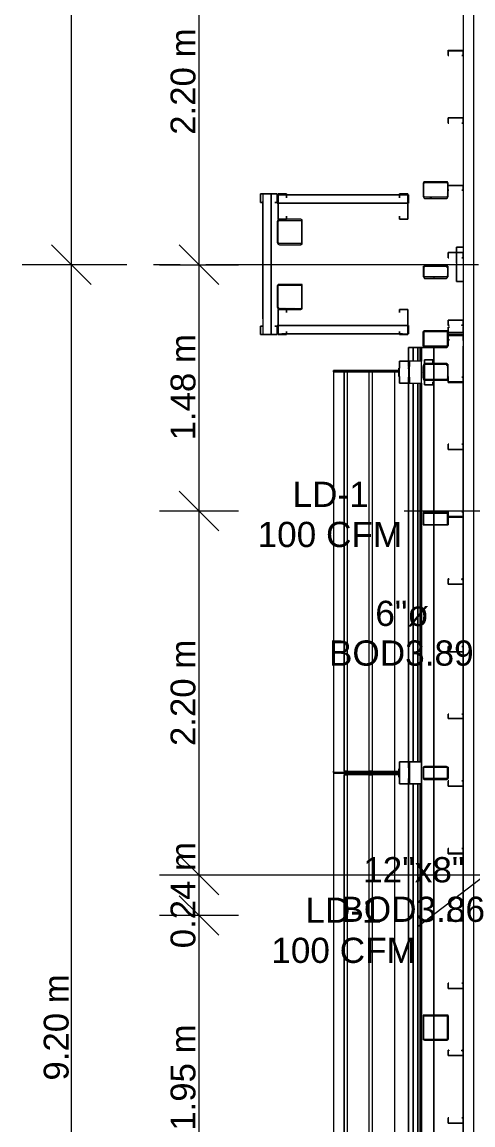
# Model space of a CAD drawing. Header units: metres. Extents: x -2 to 237, y -8 to 52.
# Drawn here: x 4.72 to 7.44, y 36.2 to 42.85 of the extents above; entities that cross this region are included whole.
import ezdxf

# ---------------------------------------------------------------- set-up
doc = ezdxf.new("R2010")
doc.units = ezdxf.units.M
doc.layers.add('HVAC - Ductos', color=5, linetype='Continuous', lineweight=0)
doc.layers.add('PDF_Text', color=7, linetype='Continuous', lineweight=0)
doc.layers.add('PDF_Geometry', color=7, linetype='Continuous', lineweight=0, true_color=0xaaaaaa)
doc.layers.add('PDF_Solid Fills', color=7, linetype='Continuous', lineweight=0, true_color=0xffffff)
doc.styles.add('PDF Helvetica', font='')
doc.styles.get('PDF Helvetica').set_extended_font_data('Helvetica')

msp = doc.modelspace()

# ---------------------------------------------------------------- hatches: boundary and pattern name
at = {"layer": 'PDF_Solid Fills', "lineweight": 0, "transparency": 33554559}
for points in [[(7.2887, 41.7959), (7.2933, 41.8875), (7.1467, 41.8875), (7.1421, 41.8829), (7.1421, 41.8005), (7.1467, 41.805), (7.1512, 41.8829), (7.2887, 41.8829), (7.2841, 41.8005), (7.1512, 41.7959), (7.1512, 41.8005), (7.1467, 41.8005), (7.1467, 41.7913), (7.1512, 41.7913), (7.2841, 41.7867), (7.2841, 41.7913)], [(6.4045, 41.5118), (6.4136, 41.5118), (6.4136, 41.663), (6.267, 41.663), (6.2624, 41.6538), (6.2624, 41.521), (6.267, 41.5256), (6.2716, 41.6538), (6.4091, 41.6538), (6.4091, 41.5164), (6.2716, 41.521), (6.267, 41.521), (6.267, 41.5118), (6.2762, 41.5118), (6.4045, 41.5072)], [(7.1421, 41.3194), (7.1467, 41.324), (7.1512, 41.3789), (7.2841, 41.3789), (7.2887, 41.3743), (7.2841, 41.3194), (7.1512, 41.3148), (7.1512, 41.3194), (7.1467, 41.3194), (7.1467, 41.3102), (7.1512, 41.3102), (7.2653, 41.3056), (7.2658, 41.3056), (7.2658, 41.3102), (7.2887, 41.3148), (7.2933, 41.3789), (7.2887, 41.3835), (7.1467, 41.3835), (7.1421, 41.3743)], [(7.2887, 40.8979), (7.2933, 40.9895), (7.1467, 40.9895), (7.1421, 40.9849), (7.1421, 40.9025), (7.1467, 40.9071), (7.1512, 40.9849), (7.2887, 40.9849), (7.2841, 40.9025), (7.1512, 40.8979), (7.1512, 40.9025), (7.1467, 40.9025), (7.1467, 40.8933), (7.1558, 40.8933), (7.2841, 40.8887), (7.2841, 40.8933)], [(7.2933, 40.7879), (7.2887, 40.7925), (7.1467, 40.7925), (7.1421, 40.7833), (7.1421, 40.7009), (7.1467, 40.7054), (7.1512, 40.7879), (7.2841, 40.7879), (7.2887, 40.7833), (7.2841, 40.7009), (7.1512, 40.6963), (7.1512, 40.7009), (7.1467, 40.7009), (7.1467, 40.6917), (7.2887, 40.6963)]]:
    msp.add_hatch(color=256, dxfattribs=at).paths.add_polyline_path(points)
h = msp.add_hatch(color=256, dxfattribs=at)
h.paths.add_polyline_path([(6.267, 41.1316), (6.267, 41.1224), (6.2762, 41.1224), (6.4045, 41.1178), (6.4045, 41.1224), (6.3999, 41.127), (6.2716, 41.1316)])
h.paths.add_polyline_path([(6.4045, 41.127), (6.4136, 41.1224), (6.4136, 41.269), (6.267, 41.269), (6.2624, 41.2644), (6.2624, 41.1316), (6.267, 41.1361), (6.2716, 41.2644), (6.4091, 41.2644)])
h = msp.add_hatch(color=256, dxfattribs=at)
h.paths.add_polyline_path([(7.2887, 39.8945), (7.2933, 39.8899), (7.2933, 39.8945)])
h.paths.add_polyline_path([(7.2841, 39.8257), (7.2933, 39.8212), (7.2933, 39.8212), (7.2933, 39.8853), (7.2887, 39.8853)])
h.paths.add_polyline_path([(7.1467, 39.8853), (7.1421, 39.8853), (7.1421, 39.8212), (7.1422, 39.8212), (7.1512, 39.8257), (7.1467, 39.8257)])
h.paths.add_polyline_path([(7.1467, 39.8899), (7.1467, 39.8945), (7.1421, 39.8945)])
h.paths.add_polyline_path([(7.2841, 39.8899), (7.2841, 39.8945), (7.1512, 39.8945)])
h = msp.add_hatch(color=256, dxfattribs=at)
h.paths.add_polyline_path([(7.1467, 38.3596), (7.2841, 38.3642), (7.1421, 38.3642), (7.1421, 38.2909)])
h.paths.add_polyline_path([(7.1512, 38.2909), (7.2835, 38.2863), (7.2841, 38.2863), (7.2841, 38.2909)])
h.paths.add_polyline_path([(7.2887, 38.2909), (7.2933, 38.3642), (7.2887, 38.3642)])
h = msp.add_hatch(color=256, dxfattribs=at)
h.paths.add_polyline_path([(7.2887, 36.866), (7.2933, 36.8614), (7.2933, 36.866)])
h.paths.add_polyline_path([(7.2841, 36.8614), (7.2841, 36.866), (7.1512, 36.866)])
h.paths.add_polyline_path([(7.1467, 36.8568), (7.1421, 36.8568), (7.1421, 36.7194)])
h.paths.add_polyline_path([(7.2933, 36.8568), (7.2887, 36.8568), (7.2887, 36.7194)])
h.paths.add_polyline_path([(7.1467, 36.8614), (7.1467, 36.866), (7.1421, 36.866)])
h.paths.add_polyline_path([(7.2841, 36.7148), (7.2841, 36.7194), (7.1512, 36.7194)])

# ---------------------------------------------------------------- linework, layer by layer
at = {"layer": 'HVAC - Ductos', "color": 252, "lineweight": 0, "true_color": 0x939598}
for points in [[(5.0208, 8.9639), (5.0208, 13.8021), (5.0208, 22.9975), (5.0208, 32.1928), (5.0208, 41.3881), (5.0208, 46.2263)], [(5.7905, 8.9639), (5.7905, 11.4426), (5.7905, 13.8021), (5.7905, 15.2041), (5.7905, 17.2109), (5.7905, 17.9806), (5.7905, 20.1706), (5.7905, 21.6733), (5.7905, 22.9975), (5.7905, 24.3169), (5.7905, 26.255), (5.7905, 28.5137), (5.7905, 30.7083), (5.7905, 32.1928), (5.7905, 33.3061), (5.7905, 35.5145), (5.7905, 37.4662), (5.7905, 37.7091), (5.7905, 39.9037), (5.7905, 41.3881), (5.7905, 43.5873), (5.7905, 46.2263)], [(4.9017, 41.5072), (5.0208, 41.3881), (5.1399, 41.269)], [(5.6714, 41.5072), (5.7905, 41.3881), (5.9097, 41.269)], [(5.259, 41.3881), (5.0208, 41.3881), (4.7825, 41.3881)], [(5.5522, 41.3881), (5.7905, 41.3881), (6.0288, 41.3881)], [(5.6714, 40.0228), (5.7905, 39.9037), (5.9097, 39.7845)], [(6.0288, 39.9037), (5.7905, 39.9037), (5.5522, 39.9037)], [(5.6714, 37.8282), (5.7905, 37.7091), (5.9097, 37.5899)], [(5.6714, 37.5853), (5.7905, 37.4662), (5.9097, 37.3471)], [(6.0288, 37.4662), (5.7905, 37.4662), (5.5522, 37.4662)]]:
    msp.add_lwpolyline(points, dxfattribs=at)
at = {"layer": 'HVAC - Ductos', "lineweight": 0}
for points in [[(7.5499, 39.9037), (7.0275, 39.9037)], [(8.1134, 37.7091), (5.7905, 37.7091), (5.5522, 37.7091)], [(7.5178, 37.7091), (7.11, 37.3975)]]:
    msp.add_lwpolyline(points, dxfattribs=at)
at = {"layer": 'PDF_Geometry', "lineweight": 0}
for points in [[(11.0823, 46.5196), (10.6791, 46.5196), (10.2714, 46.5196), (9.8682, 46.5196), (9.4604, 46.5196), (9.0572, 46.5196), (8.6495, 46.5196), (8.2417, 46.5196), (7.3849, 46.5196), (7.3849, 46.4554), (7.3849, 46.4416), (7.3849, 8.7485), (7.3849, 8.7302), (7.3849, 8.6661), (8.2417, 8.6661), (8.6495, 8.6661), (9.0527, 8.6661)], [(7.2933, 42.6756), (7.2933, 42.6756)], [(7.3849, 42.6756), (7.3849, 42.6756)], [(7.2979, 42.6481), (7.2979, 42.6481)], [(7.3757, 42.6481), (7.3757, 42.6481)], [(7.2933, 42.2724), (7.2933, 42.2724)], [(7.2933, 42.2724), (7.2933, 42.2724)], [(7.3849, 42.2724), (7.3849, 42.2724)], [(7.3849, 42.2724), (7.3849, 42.2724)], [(7.2979, 42.2403), (7.2979, 42.2403)], [(7.3757, 42.2403), (7.3757, 42.2403)], [(7.2796, 41.8829), (7.2841, 41.8875)], [(6.1754, 41.8142), (6.2258, 41.8142)], [(6.1754, 41.8142), (6.2258, 41.8142), (6.2258, 40.9666)], [(6.1754, 41.8142), (6.2258, 41.8142)], [(6.1754, 41.8142), (6.2258, 41.8142), (6.2258, 40.9666)], [(6.1754, 41.8142), (6.2258, 41.8142)], [(6.1754, 41.8142), (6.2258, 41.8142), (6.2258, 40.9666)], [(6.1754, 41.8142), (6.2258, 41.8142)], [(6.1754, 41.8142), (6.2258, 41.8142), (6.2258, 40.9666)], [(6.2258, 41.8142), (6.2258, 40.9666)], [(6.2258, 41.8142), (6.2258, 40.9666)], [(6.2258, 41.8142), (6.2258, 40.9666)], [(6.2258, 41.8142), (6.2258, 40.9666)], [(7.0459, 41.8096), (7.0001, 41.8096), (6.3174, 41.8096), (6.267, 41.8096), (6.2624, 41.8096)], [(7.0459, 41.8096), (7.0001, 41.8096), (6.3174, 41.8096), (6.267, 41.8096), (6.2624, 41.8096)], [(6.2624, 41.7592), (6.2624, 41.8096)], [(7.0459, 41.8096), (7.0001, 41.8096), (6.3174, 41.8096), (6.267, 41.8096), (6.2624, 41.8096)], [(6.4777, 41.8096), (6.3174, 41.8096), (6.3037, 41.8096)], [(7.0184, 41.8096), (7.0001, 41.8096), (6.4777, 41.8096)], [(7.0505, 41.8096), (7.055, 41.8096), (7.0505, 41.8096), (7.055, 41.8096), (7.0505, 41.8096), (7.055, 41.8096), (7.055, 41.7592), (7.0505, 41.7592), (7.055, 41.7592), (7.055, 41.8096), (7.055, 41.7592), (7.0505, 41.7592), (7.055, 41.7592), (7.055, 41.805), (7.055, 41.7592), (7.0505, 41.7592), (7.055, 41.7592), (7.055, 41.805), (7.055, 41.7592), (7.0505, 41.7592), (7.055, 41.7592), (7.055, 41.805)], [(7.2933, 41.8646), (7.2933, 41.8646)], [(7.2933, 41.8646), (7.2933, 41.8646)], [(7.2933, 41.8371), (7.2933, 41.8646)], [(7.2979, 41.8371), (7.2979, 41.8371)], [(7.3757, 41.8371), (7.3757, 41.8371)], [(7.3849, 41.8646), (7.3849, 41.8646)], [(7.3849, 41.8646), (7.3849, 41.8646)], [(6.2258, 41.7409), (6.2258, 41.7592)], [(6.2258, 41.7409), (6.2258, 41.1361)], [(6.2624, 41.7592), (6.2624, 41.7638)], [(6.2624, 41.7592), (6.2624, 41.7638)], [(6.2624, 41.7592), (6.2624, 41.7638)], [(6.2624, 41.7592), (6.2624, 41.7638)], [(6.2624, 41.7592), (6.2624, 41.7638)], [(7.0459, 41.7592), (6.267, 41.7592), (6.2624, 41.7592)], [(7.0459, 41.7592), (6.267, 41.7592), (6.2624, 41.7592)], [(7.0459, 41.7592), (6.267, 41.7592), (6.2624, 41.7592)], [(7.0459, 41.7592), (6.267, 41.7592), (6.2624, 41.7592)], [(7.0459, 41.7592), (6.267, 41.7592), (6.2624, 41.7592)], [(7.0459, 41.7592), (6.267, 41.7592), (6.2624, 41.7592)], [(7.0459, 41.7592), (6.267, 41.7592), (6.2624, 41.7592)], [(7.0459, 41.7592), (6.267, 41.7592), (6.2624, 41.7592)], [(6.3037, 41.7592), (6.3266, 41.7592)], [(6.8672, 41.7592), (6.3266, 41.7592)], [(6.4549, 41.7592), (6.4777, 41.7592)], [(7.0184, 41.7592), (6.4777, 41.7592)], [(7.1833, 41.7867), (7.1925, 41.7959)], [(6.2258, 41.6401), (6.2258, 41.6584)], [(6.2258, 41.6401), (6.2258, 41.0628)], [(6.2762, 41.663), (6.267, 41.6584), (6.2624, 41.6492), (6.2624, 41.521), (6.267, 41.5118), (6.2762, 41.5072), (6.4045, 41.5072), (6.4136, 41.5118), (6.4136, 41.521), (6.4136, 41.6492), (6.4136, 41.6584), (6.4045, 41.663), (6.3174, 41.663)], [(6.4045, 41.5072), (6.4136, 41.521)], [(7.3437, 41.411), (7.3437, 41.4065), (7.3437, 41.4019), (7.3437, 41.3973), (7.3437, 41.4019), (7.3437, 41.4065), (7.3437, 41.411), (7.3437, 41.4614), (7.3437, 41.4935), (7.3437, 41.4614), (7.3437, 41.2873), (7.3437, 41.3698), (7.3437, 41.3743), (7.3437, 41.3789), (7.3437, 41.3835), (7.3437, 41.3789), (7.3437, 41.3743), (7.3437, 41.3698)], [(7.2979, 41.4293), (7.2979, 41.4293)], [(7.3757, 41.4293), (7.3757, 41.4293)], [(6.3083, 41.3881), (5.8317, 41.3881)], [(7.4765, 41.3881), (6.3083, 41.3881)], [(7.1421, 41.3789), (7.1421, 41.3698), (7.1421, 41.3194), (7.1421, 41.3148)], [(7.2887, 41.3835), (7.2841, 41.3835), (7.1512, 41.3835), (7.1467, 41.3835)], [(7.2887, 41.3743), (7.2841, 41.3789), (7.1512, 41.3789), (7.1467, 41.3743)], [(7.1467, 41.3698), (7.1467, 41.3194)], [(7.2796, 41.3789), (7.2841, 41.3835)], [(7.2887, 41.3698), (7.2887, 41.3194)], [(7.2933, 41.3148), (7.2933, 41.3194), (7.2933, 41.3698), (7.2933, 41.3789)], [(7.1467, 41.3148), (7.1512, 41.3148), (7.2841, 41.3148), (7.2887, 41.3148)], [(7.1467, 41.3102), (7.1512, 41.3056), (7.2841, 41.3056), (7.2887, 41.3102)], [(7.2062, 41.3056), (7.2108, 41.3148)], [(6.2624, 41.2461), (6.267, 41.2507)], [(6.2807, 41.2644), (6.2853, 41.269)], [(6.2624, 41.0216), (6.267, 41.0216), (7.0459, 41.0216)], [(6.2624, 41.0216), (6.267, 41.0216), (7.0459, 41.0216)], [(6.2624, 41.017), (6.2624, 41.0216)], [(6.2624, 41.017), (6.2624, 41.0216)], [(6.2624, 41.0216), (6.267, 41.0216), (7.0459, 41.0216)], [(6.2624, 41.0216), (6.267, 41.0216), (7.0459, 41.0216)], [(6.2624, 41.017), (6.2624, 41.0216)], [(6.2624, 41.017), (6.2624, 41.0216)], [(6.2624, 40.9712), (6.2624, 41.0216)], [(6.2624, 41.017), (6.2624, 41.0216)], [(6.2624, 41.0216), (6.267, 41.0216), (7.0459, 41.0216)], [(6.2624, 41.0216), (6.267, 41.0216), (7.0459, 41.0216)], [(6.3266, 41.0216), (6.3037, 41.0216)], [(6.3266, 41.0216), (6.8672, 41.0216)], [(6.4777, 41.0216), (6.4549, 41.0216)], [(6.4777, 41.0216), (7.0184, 41.0216)], [(7.0505, 41.0216), (7.055, 41.0216)], [(7.0505, 41.0216), (7.055, 41.0216)], [(7.0505, 41.0216), (7.055, 41.0216)], [(7.0505, 41.0216), (7.055, 41.0216)], [(7.0505, 41.0216), (7.055, 41.0216)], [(7.0505, 41.0216), (7.055, 41.0216)], [(7.055, 41.0216), (7.055, 40.9712)], [(7.055, 41.0216), (7.055, 40.9712)], [(7.055, 41.0216), (7.055, 40.9712)], [(7.055, 41.0216), (7.055, 40.9712)], [(7.2933, 41.0536), (7.2933, 41.0536)], [(7.2933, 41.0536), (7.2933, 41.0536)], [(7.3024, 41.0124), (7.3024, 41.0124)], [(7.3803, 41.0124), (7.3803, 41.0124)], [(7.3849, 41.0536), (7.3849, 41.0536)], [(7.3849, 41.0536), (7.3849, 41.0536)], [(6.2258, 40.9666), (6.1754, 40.9666)], [(6.2258, 40.9666), (6.1754, 40.9666)], [(6.2258, 40.9666), (6.1754, 40.9666)], [(6.2258, 40.9666), (6.1754, 40.9666)], [(6.2624, 40.9712), (6.267, 40.9712), (6.3174, 40.9712), (7.0001, 40.9712), (7.0459, 40.9712)], [(6.2624, 40.9712), (6.267, 40.9712), (6.3174, 40.9712), (7.0001, 40.9712), (7.0459, 40.9712)], [(6.2624, 40.9712), (6.267, 40.9712), (6.3174, 40.9712), (7.0001, 40.9712), (7.0459, 40.9712)], [(6.2624, 40.9712), (6.267, 40.9712), (6.3174, 40.9712), (7.0001, 40.9712), (7.0459, 40.9712)], [(6.2624, 40.9712), (6.267, 40.9712), (6.3174, 40.9712), (7.0001, 40.9712), (7.0459, 40.9712)], [(6.3037, 40.9712), (6.3174, 40.9712), (6.4777, 40.9712)], [(6.4777, 40.9712), (7.0001, 40.9712), (7.0184, 40.9712)], [(7.0505, 40.9712), (7.055, 40.9712)], [(7.0505, 40.9712), (7.055, 40.9712)], [(7.0505, 40.9712), (7.055, 40.9712)], [(7.2933, 40.962), (7.2933, 40.9803), (7.2887, 40.9895), (7.2841, 40.9895), (7.1512, 40.9895), (7.1467, 40.9895), (7.1421, 40.9803), (7.1421, 40.9025), (7.1467, 40.8933), (7.1512, 40.8887), (7.2841, 40.8887), (7.2887, 40.8933), (7.2933, 40.9025), (7.2933, 40.9345)], [(7.2933, 40.9803), (7.2933, 40.9803)], [(7.2933, 40.9803), (7.2933, 40.9803)], [(7.2933, 40.9666), (7.3849, 40.9666), (7.3849, 40.962), (7.3849, 40.9345), (7.3849, 40.962), (7.2933, 40.962), (7.2933, 40.9345)], [(7.2933, 40.9666), (7.2933, 40.9666)], [(7.2933, 40.962), (7.2933, 40.962)], [(7.3849, 40.9803), (7.3849, 40.9803)], [(7.3849, 40.9803), (7.3849, 40.9803)], [(7.3849, 40.962), (7.3849, 40.962)], [(7.1925, 40.8887), (7.1192, 40.8887), (7.055, 40.8887), (7.055, 40.8154)], [(7.3024, 40.9345), (7.3024, 40.9345)], [(7.3803, 40.9345), (7.3803, 40.9345)], [(6.6014, 40.7513), (6.6014, 40.7421), (6.6014, 40.7513), (6.6014, 40.7421), (6.606, 40.7421), (6.6106, 40.7421), (6.6198, 40.7421), (6.6335, 40.7421), (6.6473, 40.7421), (6.6656, 40.7421), (6.9955, 40.7421), (6.9955, 40.7146), (6.9955, 40.7421)], [(6.6656, 40.7513), (6.6473, 40.7513), (6.6335, 40.7513), (6.6198, 40.7513), (6.6106, 40.7513), (6.606, 40.7513), (6.6014, 40.7513), (6.606, 40.7513), (6.6106, 40.7513), (6.6198, 40.7513), (6.6335, 40.7513), (6.6473, 40.7513), (6.6656, 40.7513), (6.9955, 40.7513)], [(6.6656, 40.7421), (6.6473, 40.7421), (6.6335, 40.7421), (6.6198, 40.7421), (6.6106, 40.7421), (6.606, 40.7421), (6.6014, 40.7421), (6.6014, 38.323), (6.606, 38.323), (6.6106, 38.323), (6.6198, 38.323), (6.6335, 38.323), (6.6473, 38.323), (6.6656, 38.323), (6.6656, 38.3276), (6.6473, 38.3276), (6.6335, 38.3276), (6.6198, 38.3276), (6.6106, 38.3276), (6.606, 38.3276), (6.6014, 38.3276), (6.6014, 38.3367), (6.606, 38.3367)], [(6.684, 40.7421), (6.684, 38.3367), (6.6656, 38.3367), (6.6656, 40.7421), (6.6656, 38.323), (6.9955, 38.323), (6.9955, 38.3276), (6.9955, 38.323), (6.9955, 38.3276), (6.9955, 38.323)], [(6.6656, 38.3367), (6.6656, 40.7421), (6.6656, 38.3367)], [(6.6656, 38.3367), (6.6656, 40.7421), (6.6656, 38.3367)], [(6.8351, 40.7421), (6.8351, 38.3367), (6.8168, 38.3367), (6.8168, 40.7421)], [(6.9725, 38.3367), (6.9725, 40.7421)], [(7.0001, 40.7146), (6.9955, 40.7146), (6.9955, 40.7238), (6.9955, 40.7146), (6.9955, 40.765), (6.9955, 40.7604), (6.9955, 40.765), (7.0001, 40.765), (7.0001, 40.7742)], [(7.0001, 40.765), (6.9955, 40.765), (6.9955, 40.7604)], [(7.0596, 40.6734), (7.133, 40.6734), (7.133, 40.8062), (7.0596, 40.8062), (7.055, 40.8062), (7.055, 40.6734), (7.0505, 40.6734), (7.0001, 40.6734), (7.0001, 40.8062), (7.0505, 40.8062), (7.055, 40.8062), (7.055, 40.7742), (7.055, 40.8062)], [(7.055, 40.6734), (7.055, 40.71), (7.055, 40.6734), (7.0596, 40.6734), (7.133, 40.6734), (7.133, 40.8062), (7.0596, 40.8062)], [(7.055, 40.8062), (7.055, 40.8062)], [(7.055, 40.8062), (7.055, 40.8062)], [(7.055, 40.8062), (7.055, 40.8062)], [(7.055, 40.8062), (7.055, 40.8062)], [(7.055, 40.8062), (7.055, 40.8062)], [(7.0596, 40.71), (7.0596, 40.6734), (7.0596, 40.8062), (7.0596, 40.7742)], [(7.0596, 40.8062), (7.0596, 40.8062)], [(7.0596, 40.8062), (7.0596, 40.8062)], [(7.133, 40.7146), (7.133, 40.765), (7.133, 40.7742), (7.133, 40.765), (7.133, 40.7146), (7.133, 40.71), (7.133, 40.7054), (7.133, 40.71)], [(7.2933, 40.71), (7.2933, 40.7787), (7.2887, 40.7879), (7.2841, 40.7925), (7.1512, 40.7925), (7.1467, 40.7879), (7.1421, 40.7787), (7.1421, 40.7009), (7.1467, 40.6917), (7.1512, 40.6917), (7.2841, 40.6917), (7.2887, 40.6917), (7.2933, 40.7009)], [(7.1421, 40.7375), (7.1467, 40.7467)], [(7.1879, 40.7879), (7.1925, 40.7925)], [(7.2887, 40.7879), (7.2841, 40.7925), (7.2062, 40.7925)], [(7.2841, 40.7879), (7.2062, 40.7879)], [(7.2887, 40.7787), (7.2887, 40.7009), (7.2841, 40.6963), (7.2062, 40.6963)], [(7.2887, 40.7833), (7.2841, 40.7833)], [(7.2887, 40.765), (7.2933, 40.7696)], [(7.2933, 40.6963), (7.2933, 40.7009), (7.2933, 40.6825), (7.2933, 40.71), (7.2933, 40.7787), (7.2933, 40.7879)], [(6.9955, 40.7284), (6.9955, 40.7375)], [(7.0001, 40.71), (7.0001, 40.7146), (6.9955, 40.7146), (6.9955, 40.7238)], [(7.133, 40.71), (7.133, 40.71)], [(7.2062, 40.6917), (7.2841, 40.6917), (7.2887, 40.6917)], [(7.2154, 40.6917), (7.22, 40.6963)], [(7.2933, 40.6825), (7.2933, 40.6825)], [(7.2979, 40.71), (7.2979, 40.71)], [(7.3757, 40.71), (7.3757, 40.71)], [(7.3849, 40.6825), (7.3849, 40.6825)], [(7.055, 40.6734), (7.055, 40.6734)], [(7.055, 40.6734), (7.055, 40.6734)], [(7.055, 40.6734), (7.055, 40.6734)], [(7.055, 40.6734), (7.055, 40.6734)], [(7.055, 40.6734), (7.055, 40.6734)], [(7.0596, 40.6734), (7.0596, 40.6734)], [(7.0596, 40.6734), (7.0596, 40.6734)], [(7.2979, 40.3069), (7.2979, 40.3069)], [(7.3757, 40.3069), (7.3757, 40.3069)], [(7.2933, 40.2748), (7.2933, 40.2748)], [(7.2933, 40.2748), (7.2933, 40.2748)], [(7.3849, 40.2748), (7.3849, 40.2748)], [(7.3849, 40.2748), (7.3849, 40.2748)], [(7.055, 39.8945), (7.055, 39.8212)], [(7.2933, 39.8899), (7.2933, 39.8945), (7.2841, 39.8945), (7.1512, 39.8945), (7.1421, 39.8945), (7.1421, 39.8853), (7.1421, 39.8257), (7.1421, 39.8212), (7.1512, 39.8212), (7.2841, 39.8212), (7.2933, 39.8212), (7.2933, 39.8257), (7.2933, 39.8716)], [(7.2062, 39.8945), (7.2841, 39.8945), (7.2887, 39.8945)], [(7.2887, 39.8212), (7.2841, 39.8212), (7.2887, 39.8257), (7.2887, 39.8853), (7.2887, 39.8899), (7.2841, 39.8899), (7.2062, 39.8899)], [(7.2887, 39.8807), (7.2933, 39.8853)], [(7.2933, 39.8899), (7.2933, 39.8991), (7.2933, 39.8716)], [(7.2979, 39.8991), (7.2979, 39.8991)], [(7.3757, 39.8991), (7.3757, 39.8991)], [(7.2292, 39.8212), (7.2292, 39.8212)], [(7.2933, 39.867), (7.3849, 39.867), (7.3849, 39.8716), (7.2933, 39.8716), (7.2933, 39.8257), (7.2933, 39.8212)], [(7.2933, 39.8716), (7.2933, 39.8716)], [(7.2933, 39.867), (7.2933, 39.867)], [(7.3849, 39.8716), (7.3849, 39.8716)], [(7.2933, 39.4638), (7.2933, 39.4638)], [(7.2933, 39.4638), (7.2933, 39.4638)], [(7.3849, 39.4638), (7.3849, 39.4638)], [(7.3849, 39.4638), (7.3849, 39.4638)], [(7.2979, 39.0881), (7.2979, 39.0881)], [(7.3757, 39.0881), (7.3757, 39.0881)], [(7.2933, 38.6529), (7.2933, 38.6529)], [(7.2933, 38.6529), (7.2933, 38.6529)], [(7.2979, 38.6803), (7.2979, 38.6803)], [(7.3757, 38.6803), (7.3757, 38.6803)], [(7.3849, 38.6529), (7.3849, 38.6529)], [(7.3849, 38.6529), (7.3849, 38.6529)], [(6.684, 38.3367), (6.6656, 38.3367), (6.9955, 38.3367), (6.9955, 38.3505), (6.9955, 38.3413), (6.9955, 38.3505), (6.9955, 38.3413), (6.9955, 38.3505), (6.9955, 38.3001), (6.9955, 38.3047), (6.9955, 38.3001), (7.0001, 38.3001), (6.9955, 38.3001), (6.9955, 38.3138), (6.9955, 38.3001), (6.9955, 38.3047), (6.9955, 38.3001), (6.9955, 38.3138), (6.9955, 38.3093), (6.9955, 38.3138), (6.6656, 38.3138), (6.6656, 35.2716)], [(6.9955, 38.3001), (6.9955, 38.3505)], [(6.9955, 38.3413), (6.9955, 38.3505)], [(6.9955, 38.3413), (6.9955, 38.3505)], [(6.9955, 38.3367), (6.9955, 38.3505)], [(7.055, 38.3918), (7.055, 38.3918)], [(7.055, 38.3918), (7.055, 38.3918)], [(7.055, 38.3918), (7.055, 38.3918)], [(7.055, 38.3918), (7.055, 38.3918)], [(7.055, 38.3918), (7.055, 38.3918)], [(7.055, 38.3918), (7.055, 38.3918)], [(7.055, 38.3918), (7.055, 38.3918)], [(7.055, 38.3918), (7.055, 38.3918)], [(7.055, 38.3918), (7.055, 38.3918)], [(7.055, 38.3918), (7.055, 38.3918)], [(7.055, 38.3505), (7.0596, 38.3505)], [(7.055, 38.3505), (7.0596, 38.3505)], [(7.0596, 38.3505), (7.055, 38.3505)], [(7.0596, 38.3505), (7.055, 38.3505)], [(7.0596, 38.3918), (7.0596, 38.3918)], [(7.0596, 38.3918), (7.0596, 38.3918)], [(7.0596, 38.3918), (7.0596, 38.3918)], [(7.0596, 38.3918), (7.0596, 38.3918)], [(7.133, 38.3551), (7.133, 38.3551)], [(7.133, 38.3551), (7.133, 38.3551)], [(7.2016, 38.2863), (7.2062, 38.2909), (7.2841, 38.2909), (7.2887, 38.2909), (7.2887, 38.2955), (7.2887, 38.3551), (7.2887, 38.3596), (7.2841, 38.3596), (7.2062, 38.3596)], [(7.2062, 38.3642), (7.2841, 38.3642), (7.2887, 38.3596)], [(7.275, 38.3596), (7.2796, 38.3642)], [(7.2933, 38.3596), (7.2933, 38.3551), (7.2933, 38.2955), (7.2933, 38.2909)], [(6.606, 38.3276), (6.6014, 38.3276), (6.6014, 35.2579), (6.606, 35.2579), (6.6106, 35.2579), (6.6198, 35.2579), (6.6335, 35.2579), (6.6473, 35.2579), (6.6656, 35.2579), (6.6656, 35.2624), (6.6473, 35.2624), (6.6335, 35.2624), (6.6198, 35.2624), (6.6106, 35.2624), (6.606, 35.2624), (6.6014, 35.2624), (6.6014, 35.2716), (6.606, 35.2716)], [(6.606, 38.323), (6.6014, 38.323), (6.6014, 38.3138), (6.606, 38.3138)], [(6.6656, 38.3276), (6.6656, 38.323), (6.6656, 38.3276), (6.6656, 38.323), (6.6656, 38.3276), (6.6656, 35.2579), (6.9955, 35.2579), (6.9955, 35.2624), (6.9955, 35.2579), (6.9955, 35.2624), (6.9955, 35.2579)], [(6.9955, 38.3276), (6.6656, 38.3276), (6.6656, 38.323)], [(6.6656, 38.323), (6.6656, 38.3276), (6.6656, 38.323)], [(6.6656, 38.323), (6.6656, 38.3276), (6.6656, 38.323)], [(6.684, 38.3138), (6.6656, 38.3138), (6.6656, 35.2716), (6.6656, 38.3138), (6.684, 38.3138), (6.684, 35.2716), (6.6656, 35.2716), (6.6656, 38.3138), (6.6656, 35.2716), (6.684, 35.2716)], [(6.6976, 38.3276), (6.7252, 38.3276)], [(6.8168, 38.3367), (6.8351, 38.3367)], [(6.8351, 38.3138), (6.8168, 38.3138)], [(6.968, 38.3367), (6.9955, 38.3367)], [(6.968, 38.3367), (6.9955, 38.3367)], [(6.9955, 38.3138), (6.968, 38.3138)], [(6.9955, 38.3138), (6.968, 38.3138)], [(6.9725, 35.2716), (6.9725, 38.3138)], [(6.9955, 38.3093), (6.9955, 38.3138)], [(6.9955, 38.3001), (6.9955, 38.3138)], [(6.9955, 38.3093), (6.9955, 38.3138)], [(6.9955, 38.3093), (6.9955, 38.3138)], [(6.9955, 38.3093), (6.9955, 38.3138)], [(6.9955, 38.3001), (6.9955, 38.3047)], [(6.9955, 38.3001), (6.9955, 38.3047)], [(6.9955, 38.3001), (7.0001, 38.3001)], [(6.9955, 38.3001), (7.0001, 38.3001)], [(6.9955, 38.3001), (7.0001, 38.3001)], [(6.9955, 38.3001), (7.0001, 38.3001)], [(6.9955, 38.3001), (7.0001, 38.3001)], [(6.9955, 38.3001), (7.0001, 38.3001)], [(7.0001, 38.2909), (7.0001, 38.3001)], [(7.0001, 38.2909), (7.0001, 38.3001)], [(7.0001, 38.2909), (7.0001, 38.2909)], [(7.0001, 38.2909), (7.0001, 38.2909)], [(7.055, 38.3001), (7.0596, 38.3001)], [(7.055, 38.3001), (7.0596, 38.3001)], [(7.055, 38.3001), (7.0596, 38.3001)], [(7.055, 38.3001), (7.0596, 38.3001)], [(7.055, 38.2909), (7.055, 38.2589)], [(7.055, 38.2909), (7.055, 38.2589)], [(7.2887, 38.2863), (7.2841, 38.2863), (7.2062, 38.2863)], [(7.055, 38.2589), (7.055, 38.2589)], [(7.055, 38.2589), (7.055, 38.2589)], [(7.055, 38.2589), (7.055, 38.2589)], [(7.055, 38.2589), (7.055, 38.2589)], [(7.055, 38.2589), (7.055, 38.2589)], [(7.055, 38.2589), (7.055, 38.2589)], [(7.055, 38.2589), (7.055, 38.2589)], [(7.055, 38.2589), (7.055, 38.2589)], [(7.055, 38.2589), (7.055, 38.2589)], [(7.055, 38.2589), (7.055, 38.2589)], [(7.0596, 38.2589), (7.0596, 38.2589)], [(7.0596, 38.2589), (7.0596, 38.2589)], [(7.0596, 38.2589), (7.0596, 38.2589)], [(7.0596, 38.2589), (7.0596, 38.2589)], [(7.2933, 38.2451), (7.2933, 38.2451)], [(7.2933, 38.2451), (7.2933, 38.2451)], [(7.2979, 38.2772), (7.2979, 38.2772)], [(7.3757, 38.2772), (7.3757, 38.2772)], [(7.3849, 38.2451), (7.3849, 38.2451)], [(7.3849, 38.2451), (7.3849, 38.2451)], [(7.2933, 37.842), (7.2933, 37.842)], [(7.2979, 37.8694), (7.2979, 37.8694)], [(7.3757, 37.8694), (7.3757, 37.8694)], [(7.3849, 37.842), (7.3849, 37.842)], [(7.2933, 37.4342), (7.2933, 37.4342)], [(7.2933, 37.4342), (7.2933, 37.4342)], [(7.2979, 37.4662), (7.2979, 37.4662)], [(7.3757, 37.4662), (7.3757, 37.4662)], [(7.3849, 37.4342), (7.3849, 37.4342)], [(7.3849, 37.4342), (7.3849, 37.4342)], [(7.2979, 37.0585), (7.2979, 37.0585)], [(7.3757, 37.0585), (7.3757, 37.0585)], [(7.055, 36.8294), (7.055, 36.7515)], [(7.2887, 36.8614), (7.2887, 36.866), (7.2841, 36.866), (7.2062, 36.866)], [(7.2062, 36.7194), (7.2841, 36.7194), (7.2887, 36.7194), (7.2887, 36.724), (7.2887, 36.8568), (7.2887, 36.8614), (7.2841, 36.8614), (7.2062, 36.8614)], [(7.2933, 36.8614), (7.2933, 36.8568), (7.2933, 36.724), (7.2933, 36.7194)], [(7.1421, 36.7194), (7.1467, 36.724)], [(7.2062, 36.7148), (7.2841, 36.7148), (7.2887, 36.7148)], [(7.2612, 36.7148), (7.2658, 36.7194)], [(7.2887, 36.7424), (7.2933, 36.747)], [(7.2933, 36.6232), (7.2933, 36.6232)], [(7.2933, 36.6232), (7.2933, 36.6232)], [(7.3849, 36.6232), (7.3849, 36.6232)], [(7.3849, 36.6232), (7.3849, 36.6232)], [(7.2979, 36.2475), (7.2979, 36.2475)], [(7.3757, 36.2475), (7.3757, 36.2475)]]:
    msp.add_lwpolyline(points, dxfattribs=at)
for points in [[(7.3849, 46.4554), (7.3849, 8.7302), (7.4491, 8.7302), (7.4491, 46.4554)], [(7.2933, 42.6756), (7.2933, 42.6801), (7.3849, 42.6801), (7.3849, 42.6756), (7.3849, 42.6481), (7.3757, 42.6481), (7.3849, 42.6481), (7.3849, 42.6756), (7.2933, 42.6756), (7.2933, 42.6481)], [(7.2979, 42.6481), (7.2933, 42.6481)], [(7.2933, 42.2724), (7.3849, 42.2724), (7.3849, 42.2403), (7.3757, 42.2403), (7.3849, 42.2403), (7.3849, 42.2724), (7.2933, 42.2724), (7.2933, 42.2403)], [(7.2979, 42.2403), (7.2933, 42.2403)], [(7.2933, 41.8371), (7.2933, 41.8646), (7.2933, 41.8783), (7.2887, 41.8875), (7.2841, 41.8875), (7.1512, 41.8875), (7.1467, 41.8875), (7.1421, 41.8783), (7.1421, 41.8005), (7.1467, 41.7913), (7.1512, 41.7867), (7.2841, 41.7867), (7.2887, 41.7913), (7.2933, 41.8005), (7.2933, 41.8371), (7.2979, 41.8371)], [(7.2841, 41.8829), (7.2887, 41.8783), (7.2887, 41.8005), (7.2841, 41.7959), (7.1512, 41.7959), (7.1467, 41.8005), (7.1467, 41.8783), (7.1512, 41.8829)], [(6.1616, 41.8142), (6.1616, 41.7638), (6.1754, 41.7638), (6.1616, 41.7638), (6.1616, 41.8142), (6.2624, 41.8142), (6.2624, 41.7638), (6.2487, 41.7638), (6.2624, 41.7638), (6.2624, 41.8142)], [(6.2258, 40.9666), (6.2258, 41.8142), (6.1754, 41.8142), (6.2258, 41.8142)], [(6.2624, 41.8096), (6.267, 41.8096), (6.3174, 41.8096), (7.0001, 41.8096), (7.0459, 41.8096), (7.0001, 41.8096), (6.3174, 41.8096), (6.267, 41.8096)], [(6.267, 41.663), (6.3174, 41.663), (6.3174, 41.6814), (6.3174, 41.663), (6.267, 41.663), (6.267, 41.8142), (6.3174, 41.8142), (6.3174, 41.7913), (6.3174, 41.8142), (6.267, 41.8142)], [(7.0184, 41.8096), (7.0001, 41.8096), (6.8443, 41.8096), (6.3174, 41.8096), (6.2899, 41.8096), (6.3174, 41.8096), (6.464, 41.8096), (7.0001, 41.8096)], [(7.0184, 41.8096), (7.0001, 41.8096), (6.8443, 41.8096), (6.3174, 41.8096), (6.2899, 41.8096), (6.3174, 41.8096), (6.464, 41.8096), (7.0001, 41.8096)], [(7.0505, 41.663), (7.0505, 41.8142), (7.0001, 41.8142), (7.0001, 41.7913), (7.0001, 41.8142), (7.0505, 41.8142), (7.0505, 41.663), (7.0001, 41.663), (7.0001, 41.6814), (7.0001, 41.663)], [(7.0505, 41.7592), (7.055, 41.7592), (7.055, 41.8096), (7.055, 41.7592)], [(7.3849, 41.8646), (7.3849, 41.8371), (7.3757, 41.8371), (7.3849, 41.8371), (7.3849, 41.8646), (7.2933, 41.8646)], [(6.2258, 41.7684), (6.2258, 41.75), (6.2258, 41.1361), (6.2258, 41.1498)], [(6.2258, 41.7684), (6.2258, 41.75), (6.2258, 41.1361), (6.2258, 41.1498)], [(6.2624, 41.7638), (6.2624, 41.7592)], [(6.2624, 41.7638), (6.2624, 41.7592)], [(6.2624, 41.7592), (6.267, 41.7592), (7.0459, 41.7592), (6.267, 41.7592)], [(6.8443, 41.7592), (6.8672, 41.7592), (6.3129, 41.7592), (6.2899, 41.7592)], [(6.8443, 41.7592), (6.8672, 41.7592), (6.3129, 41.7592), (6.2899, 41.7592)], [(6.9955, 41.7592), (7.0184, 41.7592), (6.464, 41.7592), (6.4411, 41.7592)], [(6.9955, 41.7592), (7.0184, 41.7592), (6.464, 41.7592), (6.4411, 41.7592)], [(6.2258, 41.6676), (6.2258, 41.6492), (6.2258, 41.0628), (6.2258, 41.0766)], [(6.2258, 41.6676), (6.2258, 41.6492), (6.2258, 41.0628), (6.2258, 41.0766)], [(6.4091, 41.521), (6.4091, 41.5164), (6.4045, 41.5164), (6.2762, 41.5164), (6.2716, 41.5164), (6.267, 41.521), (6.267, 41.6492), (6.2716, 41.6538), (6.2762, 41.6538), (6.4045, 41.6538), (6.4091, 41.6538), (6.4091, 41.6492)], [(7.3437, 41.4935), (7.3849, 41.4935)], [(7.2933, 41.4569), (7.2933, 41.4614), (7.3849, 41.4614), (7.3849, 41.4569), (7.3849, 41.4293), (7.3757, 41.4293), (7.3849, 41.4293), (7.3849, 41.4569), (7.3849, 41.4614), (7.2933, 41.4614), (7.2933, 41.4569), (7.2933, 41.4293)], [(7.2979, 41.4293), (7.2933, 41.4293)], [(7.2933, 41.3194), (7.2933, 41.3698), (7.2887, 41.3789), (7.2841, 41.3835), (7.1512, 41.3835), (7.1467, 41.3789), (7.1421, 41.3698), (7.1421, 41.3194), (7.1467, 41.3102), (7.1512, 41.3056), (7.2841, 41.3056), (7.2887, 41.3102)], [(7.2887, 41.3194), (7.2841, 41.3148), (7.1512, 41.3148), (7.1467, 41.3194), (7.1467, 41.3698), (7.1512, 41.3743), (7.1512, 41.3789), (7.2841, 41.3789), (7.2841, 41.3743), (7.2887, 41.3698)], [(7.3437, 41.2873), (7.3849, 41.2873)], [(6.4136, 41.1316), (6.4136, 41.2598), (6.4136, 41.269), (6.4045, 41.269), (6.2762, 41.269), (6.267, 41.269), (6.2624, 41.2598), (6.2624, 41.1316), (6.267, 41.1224), (6.2762, 41.1178), (6.4045, 41.1178), (6.4136, 41.1224)], [(6.4045, 41.2644), (6.4091, 41.2644), (6.4091, 41.2598), (6.4091, 41.1316), (6.4091, 41.127), (6.4045, 41.1224), (6.2762, 41.1224), (6.2716, 41.127), (6.267, 41.1316), (6.267, 41.2598), (6.2716, 41.2644), (6.2762, 41.2644)], [(6.267, 40.9666), (6.3174, 40.9666), (6.3174, 40.9849), (6.3174, 40.9666), (6.267, 40.9666), (6.267, 41.1178), (6.3174, 41.1178), (6.3174, 41.0995), (6.3174, 41.1178), (6.267, 41.1178)], [(7.0505, 40.9666), (7.0505, 41.1178), (7.0001, 41.1178), (7.0001, 41.0995), (7.0001, 41.1178), (7.0505, 41.1178), (7.0505, 40.9666), (7.0001, 40.9666), (7.0001, 40.9849), (7.0001, 40.9666)], [(6.1616, 40.9666), (6.2624, 40.9666), (6.2624, 41.017), (6.2487, 41.017), (6.2624, 41.017), (6.2624, 40.9666), (6.1616, 40.9666), (6.1616, 41.017), (6.1754, 41.017), (6.1616, 41.017)], [(6.2624, 41.0216), (6.2624, 41.017)], [(6.2624, 41.0216), (6.2624, 41.017)], [(7.0459, 41.0216), (6.267, 41.0216), (6.2624, 41.0216), (6.267, 41.0216)], [(7.0459, 41.0216), (6.267, 41.0216), (6.2624, 41.0216), (6.267, 41.0216)], [(6.8672, 41.0216), (6.8443, 41.0216), (6.2899, 41.0216), (6.3129, 41.0216)], [(6.8672, 41.0216), (6.8443, 41.0216), (6.2899, 41.0216), (6.3129, 41.0216)], [(7.0184, 41.0216), (6.9955, 41.0216), (6.4411, 41.0216), (6.464, 41.0216)], [(7.0184, 41.0216), (6.9955, 41.0216), (6.4411, 41.0216), (6.464, 41.0216)], [(7.055, 41.0216), (7.0505, 41.0216)], [(7.055, 40.9712), (7.0505, 40.9712), (7.055, 40.9712), (7.055, 41.0216)], [(7.055, 41.0216), (7.0505, 41.0216)], [(7.055, 40.9712), (7.055, 41.0216)], [(7.055, 40.9712), (7.055, 41.0216)], [(7.2933, 41.0536), (7.3849, 41.0536), (7.3849, 41.0216), (7.3757, 41.0216), (7.3757, 41.0262), (7.3849, 41.0262), (7.3849, 41.0536), (7.2933, 41.0536), (7.2933, 41.0262), (7.2979, 41.0262), (7.2979, 41.0216), (7.2933, 41.0216)], [(7.3849, 40.9803), (7.2933, 40.9803), (7.2933, 41.0124), (7.3024, 41.0124), (7.2933, 41.0124), (7.2933, 40.9803), (7.3849, 40.9803), (7.3849, 41.0124)], [(7.3803, 41.0124), (7.3849, 41.0124)], [(6.1754, 40.9666), (6.2258, 40.9666)], [(6.1754, 40.9666), (6.2258, 40.9666)], [(6.1754, 40.9666), (6.2258, 40.9666)], [(6.8443, 40.9712), (6.3174, 40.9712), (6.2899, 40.9712), (6.3174, 40.9712), (6.464, 40.9712), (7.0001, 40.9712), (7.0184, 40.9712), (7.0001, 40.9712)], [(6.8443, 40.9712), (6.3174, 40.9712), (6.2899, 40.9712), (6.3174, 40.9712), (6.464, 40.9712), (7.0001, 40.9712), (7.0184, 40.9712), (7.0001, 40.9712)], [(7.1421, 40.9025), (7.1421, 40.9803), (7.1421, 40.9849), (7.1421, 40.9803), (7.1421, 40.9025), (7.1421, 40.8979)], [(7.1512, 40.9895), (7.2841, 40.9895), (7.2887, 40.9895), (7.2841, 40.9895), (7.1512, 40.9895), (7.1467, 40.9895)], [(7.2887, 40.9025), (7.2841, 40.8979), (7.1512, 40.8979), (7.1467, 40.9025), (7.1467, 40.9803), (7.1512, 40.9849), (7.2841, 40.9849), (7.2887, 40.9803)], [(7.2841, 40.9849), (7.2887, 40.9849), (7.2841, 40.9849), (7.1512, 40.9849), (7.1467, 40.9849), (7.1512, 40.9849)], [(7.1467, 40.9025), (7.1467, 40.9803)], [(7.2887, 40.9803), (7.2887, 40.9025)], [(7.2933, 40.9803), (7.2933, 40.962), (7.2933, 40.9803), (7.2933, 40.9849)], [(7.3849, 40.9345), (7.3849, 40.962), (7.3849, 40.9666), (7.2933, 40.9666), (7.2933, 40.962), (7.2933, 40.9345), (7.3024, 40.9345), (7.2933, 40.9345), (7.2933, 40.962), (7.3849, 40.962), (7.3849, 40.9345), (7.3803, 40.9345)], [(7.055, 40.8887), (7.055, 40.8062), (7.055, 40.8887), (7.0825, 40.8887), (7.11, 40.8887), (7.1238, 40.8887), (7.133, 40.8887), (7.2062, 40.8887), (7.2062, 40.7925), (7.2062, 40.8887), (7.133, 40.8887), (7.0917, 40.8887), (7.0688, 40.8887)], [(7.0825, 40.8887), (7.0825, 40.8062)], [(7.11, 40.8887), (7.11, 40.8062)], [(7.1238, 40.8887), (7.1238, 40.8062)], [(7.133, 40.8887), (7.133, 40.8062)], [(7.1512, 40.8979), (7.1467, 40.8979), (7.1512, 40.8979), (7.2841, 40.8979), (7.2887, 40.8979), (7.2841, 40.8979)], [(7.2841, 40.8887), (7.1512, 40.8887), (7.1467, 40.8933), (7.1512, 40.8887), (7.2841, 40.8887), (7.2887, 40.8933)], [(7.2933, 40.8979), (7.2933, 40.9025), (7.2933, 40.9345), (7.2933, 40.9025)], [(7.3024, 40.9345), (7.2933, 40.9345)], [(7.3803, 40.9345), (7.3849, 40.9345)], [(7.3849, 32.2935), (7.3849, 40.8979)], [(7.1512, 40.6642), (7.2016, 40.6642), (7.2016, 40.6825), (7.2016, 40.6642), (7.1512, 40.6642), (7.1512, 40.8154), (7.2016, 40.8154), (7.2016, 40.7971), (7.2016, 40.8154), (7.1512, 40.8154)], [(6.9955, 40.765), (6.9955, 40.7513), (6.6656, 40.7513), (6.6473, 40.7513), (6.6335, 40.7513), (6.6198, 40.7513), (6.6106, 40.7513), (6.606, 40.7513), (6.6014, 40.7513), (6.606, 40.7513), (6.6106, 40.7513), (6.6198, 40.7513), (6.6335, 40.7513), (6.6473, 40.7513), (6.6656, 40.7513), (6.6473, 40.7513), (6.6335, 40.7513), (6.6198, 40.7513), (6.6106, 40.7513), (6.606, 40.7513), (6.6014, 40.7513), (6.606, 40.7513), (6.6106, 40.7513), (6.6198, 40.7513), (6.6335, 40.7513), (6.6473, 40.7513), (6.6656, 40.7513), (6.9955, 40.7513)], [(7.0505, 40.8062), (7.0001, 40.8062), (7.0001, 40.765), (6.9955, 40.765), (7.0001, 40.765), (7.0001, 40.7742), (7.0001, 40.765), (6.9955, 40.765), (7.0001, 40.765), (7.0001, 40.8062)], [(7.0596, 40.765), (7.055, 40.765), (7.0505, 40.765), (7.055, 40.765)], [(7.0505, 40.765), (7.055, 40.765), (7.0596, 40.765), (7.055, 40.765)], [(7.2887, 40.7009), (7.2841, 40.6963), (7.1512, 40.6963), (7.1467, 40.7009), (7.1467, 40.7787), (7.1512, 40.7833), (7.1512, 40.7879), (7.2841, 40.7879), (7.2841, 40.7833), (7.2887, 40.7787)], [(7.2062, 40.6963), (7.2062, 40.7879)], [(6.9955, 40.7375), (6.9955, 40.7284)], [(7.0001, 40.6734), (7.0001, 40.7146), (6.9955, 40.7146), (7.0001, 40.7146), (7.0001, 40.71), (7.0001, 40.7054), (7.0001, 40.71), (7.0001, 40.7146), (6.9955, 40.7146), (7.0001, 40.7146), (7.0001, 40.6734), (7.0505, 40.6734)], [(7.0596, 40.7146), (7.055, 40.7146)], [(7.0596, 40.7146), (7.055, 40.7146)], [(7.2062, 39.8945), (7.2062, 40.6917)], [(7.2933, 40.71), (7.2933, 40.6825), (7.2933, 40.678), (7.3849, 40.678), (7.3849, 40.6825), (7.3849, 40.71), (7.3757, 40.71), (7.3849, 40.71), (7.3849, 40.6825), (7.2933, 40.6825), (7.2933, 40.71), (7.2979, 40.71)], [(7.3849, 40.6825), (7.3849, 40.71), (7.3757, 40.71), (7.3849, 40.71), (7.3849, 40.6825), (7.3849, 40.678), (7.2933, 40.678), (7.2933, 40.6825)], [(7.2979, 40.71), (7.2933, 40.71)], [(7.055, 40.6734), (7.055, 39.8579), (7.055, 38.3918), (7.055, 39.8579)], [(7.0825, 40.6734), (7.0825, 39.8579)], [(7.11, 40.6734), (7.11, 39.8579)], [(7.1238, 40.6734), (7.1238, 39.8579)], [(7.133, 40.6734), (7.133, 39.8579)], [(7.2933, 40.3069), (7.2933, 40.2748), (7.3849, 40.2748), (7.3849, 40.3069), (7.3757, 40.3069), (7.3849, 40.3069), (7.3849, 40.2748), (7.2933, 40.2748), (7.2933, 40.3069), (7.2979, 40.3069)], [(7.2933, 40.2748), (7.3849, 40.2748), (7.3849, 40.3069), (7.3757, 40.3069), (7.3849, 40.3069), (7.3849, 40.2748), (7.2933, 40.2748), (7.2933, 40.3069)], [(7.2979, 40.3069), (7.2933, 40.3069)], [(7.2887, 39.8853), (7.2887, 39.8257), (7.2841, 39.8212), (7.1512, 39.8212), (7.1467, 39.8257), (7.1467, 39.8853), (7.1467, 39.8899), (7.1512, 39.8899), (7.2841, 39.8899), (7.2887, 39.8899)], [(7.2062, 39.8579), (7.2062, 39.8899), (7.2062, 39.8579), (7.2062, 39.8212), (7.2062, 38.3642), (7.2062, 39.8212)], [(7.2933, 39.8991), (7.2933, 39.8716), (7.2933, 39.867), (7.3849, 39.867), (7.3849, 39.8716), (7.3849, 39.8991), (7.3757, 39.8991), (7.3849, 39.8991), (7.3849, 39.8716), (7.2933, 39.8716), (7.2933, 39.8991), (7.2979, 39.8991)], [(7.2979, 39.8991), (7.2933, 39.8991)], [(7.3849, 39.8991), (7.3757, 39.8991), (7.3849, 39.8991), (7.3849, 39.8716)], [(7.0825, 39.8579), (7.0825, 38.3918)], [(7.11, 39.8579), (7.11, 38.3918)], [(7.1238, 39.8579), (7.1238, 38.3918)], [(7.133, 39.8579), (7.133, 38.3918)], [(7.2841, 39.8212), (7.2062, 39.8212)], [(7.2933, 39.4959), (7.2933, 39.4638), (7.3849, 39.4638), (7.3849, 39.4959), (7.3757, 39.4959), (7.3757, 39.4913), (7.3849, 39.4913), (7.3849, 39.4638), (7.2933, 39.4638), (7.2933, 39.4913), (7.2979, 39.4913), (7.2979, 39.4959)], [(7.2979, 39.4959), (7.2979, 39.4913), (7.2933, 39.4913), (7.2933, 39.4638), (7.3849, 39.4638), (7.3849, 39.4913), (7.3757, 39.4913), (7.3757, 39.4959), (7.3849, 39.4959), (7.3849, 39.4638), (7.2933, 39.4638), (7.2933, 39.4959)], [(7.2933, 39.0881), (7.2933, 39.0606), (7.2933, 39.056), (7.3849, 39.056), (7.3849, 39.0606), (7.3849, 39.0881), (7.3757, 39.0881), (7.3849, 39.0881), (7.3849, 39.0606), (7.3849, 39.056), (7.2933, 39.056), (7.2933, 39.0606), (7.2933, 39.0881), (7.2979, 39.0881)], [(7.2933, 39.0606), (7.2933, 39.056), (7.3849, 39.056), (7.3849, 39.0606), (7.3849, 39.0881), (7.3757, 39.0881), (7.3849, 39.0881), (7.3849, 39.0606), (7.3849, 39.056), (7.2933, 39.056), (7.2933, 39.0606), (7.2933, 39.0881)], [(7.2979, 39.0881), (7.2933, 39.0881)], [(7.2933, 38.6803), (7.2933, 38.6529), (7.3849, 38.6529), (7.3849, 38.6803), (7.3757, 38.6803), (7.3849, 38.6803), (7.3849, 38.6529), (7.2933, 38.6529), (7.2933, 38.6803), (7.2979, 38.6803)], [(7.2933, 38.6529), (7.3849, 38.6529), (7.3849, 38.6803), (7.3757, 38.6803), (7.3849, 38.6803), (7.3849, 38.6529), (7.2933, 38.6529), (7.2933, 38.6803)], [(7.2979, 38.6803), (7.2933, 38.6803)], [(7.055, 38.2589), (7.0596, 38.2589), (7.133, 38.2589), (7.133, 38.3918), (7.0596, 38.3918), (7.055, 38.3918), (7.0505, 38.3918), (7.0001, 38.3918), (7.0505, 38.3918), (7.0001, 38.3918), (7.0001, 38.3505), (7.0001, 38.3918), (7.0001, 38.3505), (7.0001, 38.3551), (7.0001, 38.3596), (7.0001, 38.3551), (7.0001, 38.3596), (7.0001, 38.3551), (7.0001, 38.3505), (6.9955, 38.3505), (7.0001, 38.3505), (6.9955, 38.3505), (7.0001, 38.3505), (7.0001, 38.3918), (7.0505, 38.3918), (7.0001, 38.3918), (7.0001, 38.2589), (7.0505, 38.2589)], [(6.9955, 38.3505), (7.0001, 38.3505), (6.9955, 38.3505), (6.9955, 38.3367), (6.9955, 38.3505), (7.0001, 38.3505), (6.9955, 38.3505), (7.0001, 38.3505), (6.9955, 38.3505), (7.0001, 38.3505), (7.0001, 38.3551), (7.0001, 38.3505), (7.0001, 38.3551), (7.0001, 38.3505)], [(7.055, 38.2589), (7.0596, 38.2589), (7.133, 38.2589), (7.133, 38.3918), (7.0596, 38.3918), (7.055, 38.3918), (7.055, 38.2589), (7.0505, 38.2589), (7.0001, 38.2589), (7.0001, 38.3918), (7.0505, 38.3918), (7.055, 38.3918)], [(7.055, 38.3551), (7.055, 38.3918)], [(7.055, 38.3551), (7.055, 38.3918)], [(7.0596, 38.3505), (7.055, 38.3505)], [(7.055, 38.3505), (7.0596, 38.3505)], [(7.0596, 38.3918), (7.0596, 38.2589)], [(7.0596, 38.2589), (7.133, 38.2589), (7.133, 38.3918), (7.133, 38.2589), (7.0596, 38.2589), (7.0596, 38.2909)], [(7.133, 38.3918), (7.0596, 38.3918), (7.0596, 38.3596), (7.0596, 38.3918)], [(7.133, 38.2909), (7.133, 38.3001), (7.133, 38.3505), (7.133, 38.3551), (7.133, 38.3596), (7.133, 38.3551), (7.133, 38.3596), (7.133, 38.3551), (7.133, 38.3505), (7.133, 38.3001)], [(7.133, 38.2909), (7.133, 38.3001), (7.133, 38.3505), (7.133, 38.3001)], [(7.2841, 38.2863), (7.2933, 38.2909), (7.2933, 38.2955), (7.2933, 38.3551), (7.2933, 38.3596), (7.2841, 38.3642), (7.1512, 38.3642), (7.1421, 38.3596), (7.1421, 38.3551), (7.1421, 38.2955), (7.1421, 38.2909), (7.1512, 38.2863)], [(7.2887, 38.3551), (7.2887, 38.2955), (7.2887, 38.2909), (7.2841, 38.2909), (7.1512, 38.2909), (7.1467, 38.2909), (7.1467, 38.2955), (7.1467, 38.3551), (7.1512, 38.3596), (7.2841, 38.3596)], [(7.2062, 38.323), (7.2062, 38.3596), (7.2062, 38.323), (7.2062, 38.2909)], [(6.684, 38.323), (6.684, 38.3276)], [(6.8168, 38.3276), (6.8168, 38.323)], [(6.8351, 35.2716), (6.8168, 35.2716), (6.8168, 38.3138), (6.8351, 38.3138)], [(6.8351, 38.323), (6.8351, 38.3276)], [(6.9725, 38.3276), (6.9725, 38.323)], [(7.0001, 38.3001), (7.0001, 38.2909), (7.0001, 38.3001), (6.9955, 38.3001)], [(7.0001, 38.3001), (6.9955, 38.3001)], [(7.0001, 38.2589), (7.0001, 38.3001), (7.0001, 38.2909), (7.0001, 38.3001), (7.0001, 38.2589), (7.0505, 38.2589)], [(7.0001, 38.2589), (7.0001, 38.3001), (7.0001, 38.2589), (7.0505, 38.2589)], [(7.0596, 38.3001), (7.055, 38.3001)], [(7.0596, 38.3001), (7.055, 38.3001)], [(7.055, 38.2589), (7.055, 38.2909)], [(7.2062, 36.866), (7.2062, 38.2863)], [(7.055, 36.7927), (7.055, 38.2589), (7.055, 36.7927), (7.055, 35.3266)], [(7.0825, 38.2589), (7.0825, 36.7927)], [(7.11, 38.2589), (7.11, 36.7927)], [(7.1238, 38.2589), (7.1238, 36.7927)], [(7.133, 38.2589), (7.133, 36.7927)], [(7.2933, 38.2772), (7.2933, 38.2451), (7.3849, 38.2451), (7.3849, 38.2772), (7.3757, 38.2772), (7.3849, 38.2772), (7.3849, 38.2451), (7.2933, 38.2451), (7.2933, 38.2772), (7.2979, 38.2772)], [(7.2933, 38.2451), (7.3849, 38.2451), (7.3849, 38.2772), (7.3757, 38.2772), (7.3849, 38.2772), (7.3849, 38.2451), (7.2933, 38.2451), (7.2933, 38.2772)], [(7.2979, 38.2772), (7.2933, 38.2772)], [(7.2933, 37.8694), (7.2933, 37.842), (7.2933, 37.8374), (7.3849, 37.8374), (7.3849, 37.842), (7.3849, 37.8694), (7.3757, 37.8694), (7.3849, 37.8694), (7.3849, 37.842), (7.2933, 37.842), (7.2933, 37.8694), (7.2979, 37.8694)], [(7.2933, 37.842), (7.3849, 37.842), (7.3849, 37.8694), (7.3757, 37.8694), (7.3849, 37.8694), (7.3849, 37.842), (7.3849, 37.8374), (7.2933, 37.8374), (7.2933, 37.842), (7.2933, 37.8694)], [(7.2979, 37.8694), (7.2933, 37.8694)], [(7.2933, 37.4662), (7.2933, 37.4342), (7.3849, 37.4342), (7.3849, 37.4662), (7.3757, 37.4662), (7.3849, 37.4662), (7.3849, 37.4342), (7.2933, 37.4342), (7.2933, 37.4662), (7.2979, 37.4662)], [(7.2933, 37.4342), (7.3849, 37.4342), (7.3849, 37.4662), (7.3757, 37.4662), (7.3849, 37.4662), (7.3849, 37.4342), (7.2933, 37.4342), (7.2933, 37.4662)], [(7.2979, 37.4662), (7.2933, 37.4662)], [(7.2933, 37.0585), (7.2933, 37.031), (7.2933, 37.0264), (7.3849, 37.0264), (7.3849, 37.031), (7.3849, 37.0585), (7.3757, 37.0585), (7.3849, 37.0585), (7.3849, 37.031), (7.3849, 37.0264), (7.2933, 37.0264), (7.2933, 37.031), (7.2933, 37.0585), (7.2979, 37.0585)], [(7.2933, 37.031), (7.2933, 37.0264), (7.3849, 37.0264), (7.3849, 37.031), (7.3849, 37.0585), (7.3757, 37.0585), (7.3849, 37.0585), (7.3849, 37.031), (7.3849, 37.0264), (7.2933, 37.0264), (7.2933, 37.031), (7.2933, 37.0585)], [(7.2979, 37.0585), (7.2933, 37.0585)], [(7.2933, 36.724), (7.2933, 36.8568), (7.2933, 36.866), (7.2841, 36.866), (7.1512, 36.866), (7.1421, 36.866), (7.1421, 36.8568), (7.1421, 36.724), (7.1421, 36.7194), (7.1512, 36.7148), (7.2841, 36.7148), (7.2933, 36.7194)], [(7.2841, 36.8614), (7.2887, 36.8614), (7.2887, 36.8568), (7.2887, 36.724), (7.2887, 36.7194), (7.2841, 36.7194), (7.1512, 36.7194), (7.1467, 36.7194), (7.1467, 36.724), (7.1467, 36.8568), (7.1467, 36.8614), (7.1512, 36.8614)], [(7.2062, 36.7927), (7.2062, 36.8614), (7.2062, 36.7927), (7.2062, 36.7194)], [(7.0825, 36.7927), (7.0825, 35.3266)], [(7.11, 36.7927), (7.11, 35.3266)], [(7.1238, 36.7927), (7.1238, 35.3266)], [(7.133, 36.7927), (7.133, 35.3266)], [(7.2062, 35.2991), (7.2062, 36.7148)], [(7.2933, 36.6553), (7.2933, 36.6232), (7.3849, 36.6232), (7.3849, 36.6553), (7.3757, 36.6553), (7.3757, 36.6507), (7.3849, 36.6507), (7.3849, 36.6232), (7.2933, 36.6232), (7.2933, 36.6507), (7.2979, 36.6507), (7.2979, 36.6553)], [(7.2979, 36.6553), (7.2979, 36.6507), (7.2933, 36.6507), (7.2933, 36.6232), (7.3849, 36.6232), (7.3849, 36.6507), (7.3757, 36.6507), (7.3757, 36.6553), (7.3849, 36.6553), (7.3849, 36.6232), (7.2933, 36.6232), (7.2933, 36.6553)], [(7.2933, 36.2475), (7.2933, 36.22), (7.2933, 36.2154), (7.3849, 36.2154), (7.3849, 36.22), (7.3849, 36.2475), (7.3757, 36.2475), (7.3849, 36.2475), (7.3849, 36.22), (7.3849, 36.2154), (7.2933, 36.2154), (7.2933, 36.22), (7.2933, 36.2475), (7.2979, 36.2475)], [(7.2933, 36.22), (7.2933, 36.2154), (7.3849, 36.2154), (7.3849, 36.22), (7.3849, 36.2475), (7.3757, 36.2475), (7.3849, 36.2475), (7.3849, 36.22), (7.3849, 36.2154), (7.2933, 36.2154), (7.2933, 36.22), (7.2933, 36.2475)], [(7.2979, 36.2475), (7.2933, 36.2475)]]:
    msp.add_lwpolyline(points, close=True, dxfattribs=at)
at = {"layer": 'PDF_Geometry', "color": 252, "lineweight": 0, "true_color": 0x939598}
for points in [[(6.1754, 41.8142), (6.1754, 40.9666)], [(6.1754, 41.8142), (6.1754, 40.9666)], [(6.1754, 41.8142), (6.1754, 40.9666)], [(6.1754, 41.8142), (6.1754, 40.9666)], [(6.1754, 41.8142), (6.1754, 40.9666)], [(6.1754, 41.7592), (6.1754, 41.6401)], [(6.1754, 41.6401), (6.1754, 41.0628)], [(5.3553, 41.3881), (4.723, 41.3881)], [(5.676, 41.3881), (5.5156, 41.3881)]]:
    msp.add_lwpolyline(points, dxfattribs=at)
at = {"layer": 'PDF_Geometry', "color": 254, "lineweight": 0, "true_color": 0xd2d2d2}
for points in [[(7.3849, 41.8646), (7.3849, 41.8646)], [(7.3574, 41.4614), (7.362, 41.4614)], [(7.3666, 40.962), (7.3666, 40.9666)], [(7.3849, 40.9849), (7.3849, 40.9849)], [(7.3849, 40.9803), (7.3849, 40.9803)], [(7.3024, 40.2748), (7.3024, 40.2748)], [(7.2933, 39.8853), (7.2933, 39.8853)], [(7.3712, 39.4638), (7.3757, 39.4638)], [(7.3849, 39.473), (7.3849, 39.473)], [(7.2933, 38.2543), (7.2933, 38.2543)], [(7.3803, 37.8374), (7.3803, 37.842)], [(7.3849, 37.842), (7.3849, 37.8465)], [(7.3528, 37.4342), (7.3574, 37.4342)], [(7.3849, 37.4616), (7.3849, 37.4616)], [(7.2933, 36.2429), (7.2933, 36.2475), (7.2979, 36.2475)]]:
    msp.add_lwpolyline(points, dxfattribs=at)
at = {"layer": 'PDF_Geometry', "color": 252, "lineweight": 0, "true_color": 0x939598}
msp.add_lwpolyline([(6.1754, 41.1498), (6.1754, 41.7684), (6.1754, 41.6492), (6.1754, 41.0628)], close=True, dxfattribs=at)
msp.add_lwpolyline([(6.1754, 41.1498), (6.1754, 41.7684), (6.1754, 41.6492), (6.1754, 41.0628)], close=True, dxfattribs=at)

# ---------------------------------------------------------------- texts
at = {"layer": 'PDF_Text', "color": 252, "lineweight": 0, "true_color": 0x939598, "char_height": 0.15002, "attachment_point": 4, "rotation": 90, "style": 'PDF Helvetica'}
for s, insert in [('2.20 m', (5.695, 42.171)), ('1.48 m', (5.695, 40.3292)), ('2.20 m', (5.695, 38.4873)), ('0.24 m', (5.695, 37.2685)), ('9.20 m', (4.9298, 36.4713)), ('1.95 m', (5.695, 36.1689))]:
    msp.add_mtext(s, dxfattribs=dict(at, insert=insert))
at = {"layer": 'PDF_Text', "lineweight": 0, "char_height": 0.1519, "attachment_point": 4, "style": 'PDF Helvetica'}
for s, insert in [('LD-1', (6.3544, 40.0043)), ('100 CFM', (6.1437, 39.7614)), ('6"ø', (6.8539, 39.2849)), ('BOD3.89', (6.5744, 39.0467)), ('12"x8"', (6.7806, 37.7409)), ('LD-1', (6.4323, 37.498)), ('BOD3.86', (6.6431, 37.5026)), ('100 CFM', (6.2262, 37.2552))]:
    msp.add_mtext(s, dxfattribs=dict(at, insert=insert))

doc.saveas('drawing.dxf')
